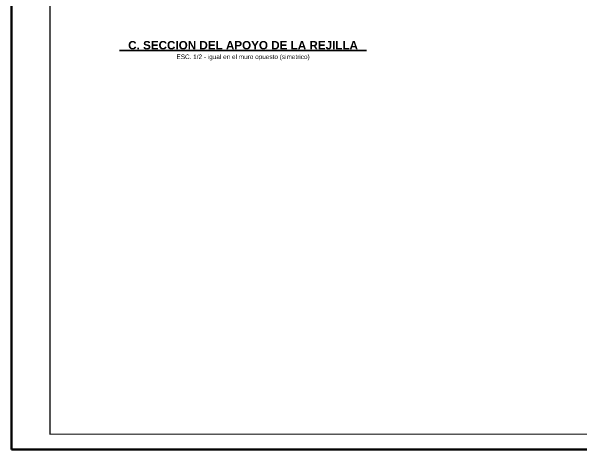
# Model space of a CAD drawing. Header units: metres. Extents: x 0 to 28.4, y 0 to 5.9.
# Drawn here: x 20 to 23.692, y 0 to 2.839 of the extents above; entities that cross this region are included whole.
import ezdxf
from ezdxf.enums import TextEntityAlignment as Align

# ---------------------------------------------------------------- set-up
doc = ezdxf.new("R2010")
doc.units = ezdxf.units.M
doc.header["$LTSCALE"] = 0.25
doc.layers.add('MARCO', color=7, linetype='CONTINUOUS', lineweight=50)
doc.layers.add('TITULOS', color=160, linetype='CONTINUOUS', lineweight=35)
doc.layers.add('TEXTOS', color=7, linetype='CONTINUOUS')
doc.styles.get("Standard").update_dxf_attribs({"font": 'arial.ttf'})
doc.styles.add('TITULOS', font='arialbd.ttf')

msp = doc.modelspace()

# ---------------------------------------------------------------- linework, layer by layer
at = {"layer": 'MARCO'}
msp.add_lwpolyline([(20, 0), (28.41, 0), (28.41, 5.94), (20, 5.94)], close=True, dxfattribs=at)
at = {"layer": 'MARCO', "const_width": 0.008}
msp.add_lwpolyline([(20.25, 0.1), (28.31, 0.1), (28.31, 5.84), (20.25, 5.84)], close=True, dxfattribs=at)
at = {"layer": 'TITULOS'}
msp.add_line((20.7, 2.585), (22.3, 2.585), dxfattribs=at)

# ---------------------------------------------------------------- texts
at = {"layer": 'TEXTOS'}
msp.add_text('ESC. 1/2 - igual en el muro opuesto (simetrico)', height=0.0297, dxfattribs=at).set_placement((21.5, 2.545), align=Align.MIDDLE_CENTER)
at = {"layer": 'TITULOS', "style": 'TITULOS'}
msp.add_text('C. SECCION DEL APOYO DE LA REJILLA', height=0.054, dxfattribs=at).set_placement((21.5, 2.62), align=Align.MIDDLE_CENTER)

doc.saveas('drawing.dxf')
